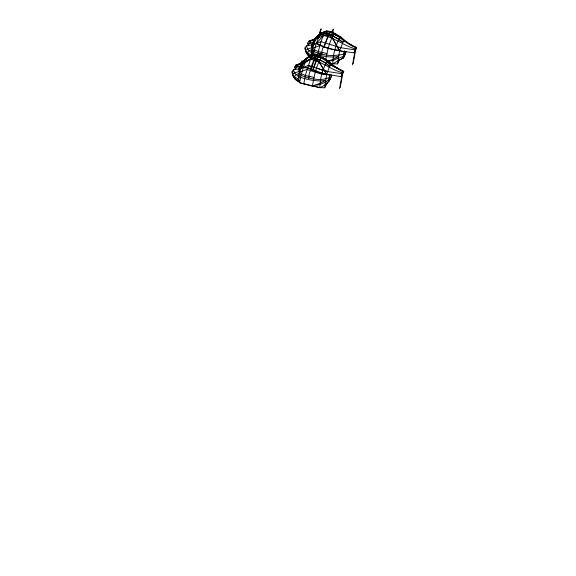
<?xml version="1.0" encoding="UTF-8"?>
<svg xmlns="http://www.w3.org/2000/svg" width="576" height="576" viewBox="0 0 576 576"><rect width="100%" height="100%" fill="white"/><g stroke="black" fill="none" stroke-linecap="round" stroke-linejoin="round"><path stroke-width="0.86" d="M311.89 56.117L305.467 50.81L307.519 48.96L311.839 47.714L313.726 44.597L316.296 43.524C327.802 50.004 341.15 51.041 353.995 52.783L356.674 47.851L356.306 47.405C345.42 43.358 338.94 32.285 326.88 30.902C322.531 32.263 318.002 34.322 315.835 38.57L316.217 38.434L311.609 44.978L306.41 45.893L305.014 47.945C305.23 51.624 307.073 55.44 310.666 56.858L312.602 46.447M307.944 57.463L304.38 60.019L302.35 63.763L302.645 67.694L307.39 67.831L315.454 71.402L321.97 73.519L341.057 76.651L343.728 71.719L343.368 71.273C332.474 67.234 326.016 56.131 313.942 54.77C308.491 55.987 300.478 60.948 303.358 67.399L301.421 73.663L299.556 82.714L319.86 87.66L324.677 87.768L327.24 83.045M302.796 63.274L310.457 59.335L312.61 55.361L313.949 54.763L318.658 56.815M339.97 69.689L343.728 71.719L331.459 64.426L328.082 60.89L322.337 57.276L321.005 57.866C315.943 66.406 314.165 76.291 312.437 85.932L319.86 87.66C325.188 85.385 330.545 81.641 331.452 75.478M335.282 33.408L333.95 33.998C329.292 41.854 327.398 50.89 325.793 59.767M298.778 69.444A9.864 5.753 10.2 0 1 298.822 68.954L293.472 69.761L292.075 71.813L292.522 74.678L294.336 76.586L295.236 79.243L298.483 81.245C295.394 80.424 293.371 77.342 292.644 74.369L292.91 72.857M293.191 71.323L293.472 69.761L294.581 72.828L300.29 78.638M300.55 65.383A2.498 0.576 -70.1 0 1 301.018 62.575A2.498 0.576 -70.1 0 1 302.371 60.768A2.498 0.576 -70.1 0 1 301.802 63.72L296.042 65.016L295.214 69.617L294.653 67.061L296.042 65.016L303.113 62.467M313.2 86.45L299.556 82.714L297.727 80.726L299.599 72.043L302.803 63.18L298.67 68.854L299.34 73.469L301.169 75.456C310.054 78.746 319.846 81.389 329.033 77.666L329.494 76.81M302.71 63.698L302.803 63.18M317.376 56.275C319.169 47.815 321.048 39.082 325.548 31.493L326.88 30.902M324.677 87.768L326.664 74.513L329.134 67.464L330.581 64.793L331.459 64.426L331.668 65.059L328.298 61.567M329.429 79.956L328.68 81.346L329.904 74.542L328.68 81.346L325.238 84.629M346.162 51.293L343.699 57.715L339.055 60.386L337.615 63.893L332.798 63.792C332.806 54.698 335.556 45.504 339.862 37.512L341.021 37.022L341.366 38.045M330.077 79.524L330.278 78.394M331.423 74.772L331.013 77.04L328.68 81.346M337.615 63.893L339.602 50.645L343.505 40.961L344.376 40.594L344.635 41.364L340.697 37.159L334.584 34.373L328.018 34.639L328.824 35.129L329.155 34.517M329.465 63.187L332.798 63.792L343.174 57.938L344.448 50.846M344.57 56.117L344.772 54.986L343.908 55.188M345.91 51.365L345.506 53.633L343.174 57.938L343.922 56.549M339.545 88.783L342.425 72.749L343.368 71.266L343.728 71.719L339.977 69.682M340.214 87.545L343.102 71.51L330.559 64.829L326.923 61.38C322.618 69.379 319.867 78.566 319.86 87.66M352.483 64.915L355.37 48.881L356.306 47.405L353.995 52.783M353.153 63.677L356.04 47.642C344.873 43.754 337.651 33.12 325.548 31.493L320.947 33.3C316.951 39.866 314.935 47.376 313.229 54.77L307.519 48.96L306.41 45.893M298.822 68.954L298.85 68.796A9.864 5.753 10.2 0 1 299.045 68.177L299.11 68.026A9.864 5.753 10.2 0 1 299.362 67.579L300.967 64.836L298.721 69.422A21.276 9.641 -26.5 0 1 299.362 67.579M344.398 51.134L343.174 57.938M320.047 56.657L320.436 53.014A4.73 0.763 -72.8 0 0 318.996 55.57L318.47 57.074M332.986 32.789L333.382 29.146A4.73 0.763 -72.8 0 0 331.934 31.702M315.49 58.63C318.672 60.055 312.775 56.369 311.832 56.801C305.021 57.283 301.169 63.223 298.67 68.854M311.537 57.348L312.991 50.472L311.623 53.892L311.314 56.434L312.48 52.661L311.99 54.446M319.658 35.676L321.113 28.8L319.745 32.22L319.45 34.762L320.602 30.989L320.112 32.767M341.057 76.651L342.425 72.749C331.078 69.732 322.034 61.632 310.457 59.335L305.323 75.456L303.754 83.966L304.805 83.945M311.054 69.451L314.273 60.473L315.9 59.134L315.95 60.977L312.667 70.164M312.977 70.301L316.274 61.07L316.217 59.177L318.852 61.841L326.664 74.513L329.544 75.204M323.849 46.793L328.327 35.021L323.28 35.77M324.187 46.894L328.651 35.122M321.97 73.519L322.978 70.308L327.593 71.546L342.022 73.75L343.368 71.273M326.952 53.546L318.262 51.581L314.359 49.788L312.538 48.175L315.742 39.312L323.395 35.467L328.09 34.848M309.809 76.19L308.419 78.466L309.427 72.994A4.73 0.785 -73.2 0 1 310.867 70.481L311.076 70.711M322.754 52.322L321.358 54.598L322.373 49.126A4.73 0.785 -73.2 0 1 323.806 46.606L324.022 46.843M310.219 69.084L313.74 60.314L315.756 59.076L310.831 58.644L302.378 64.577M295.402 69.422L297.979 64.678M308.34 45.554L310.918 40.802M324.677 32.35L322.128 32.782L317.614 35.856L314.186 40.234L311.609 44.978L312.278 49.594L314.107 51.588C323.554 55.872 333.576 56.362 343.526 54.259L343.987 53.402M297.223 80.87L293.724 77.357L292.522 74.678L294.581 72.828L298.894 71.582L300.787 68.465L300.773 65.794C302.594 60.653 307.246 56.916 312.473 55.728M300.773 65.794C303.552 64.483 303.084 60.235 305.849 59.126L306.288 59.695M317.052 38.686L319.277 34.582M312.617 55.354L308.009 57.161L305.431 61.92L303.358 67.399L300.787 68.465M298.937 74.916L298.692 75.377L300.514 77.364C308.556 79.963 317.023 81.698 325.483 80.438L319.954 83.34L312.437 85.932L319.73 84.578L325.145 82.303L328.622 79.934L329.09 79.078M329.018 34.438L329.911 32.789L331.25 32.206M327.809 61.61L332.899 60.286M332.669 60.71L338.256 58.118M326.117 84.254L326.83 82.937M343.584 55.67L343.116 56.527L338.083 58.435M304.322 60.379L302.803 62.496L303.314 62.244M299.894 66.938C298.505 69.358 301.356 64.57 299.966 66.996M308.153 45.749L307.591 43.193L308.988 41.141L316.051 38.599M304.495 60.055L307.613 57.766L311.933 56.606L315.662 58.486M302.983 62.849L304.099 61.308A5.594 0.569 -53.8 0 0 304.826 60.005L304.927 59.602L304.38 60.019L305.849 59.126L303.343 61.049M302.537 63.425L302.933 62.942M316.526 58.608L317.959 56.952L322.207 57.334L323.748 58.608M304.258 60.25L304.646 59.926M339.451 59.522L338.184 60.754L339.055 60.386M302.846 62.906L303.206 62.568M311.616 40.428L312.646 39.506L315.403 38.959M298.678 64.296L299.707 63.374L302.465 62.827M305.035 59.53L307.656 57.816M319.147 35.114L319.025 35.402M302.357 64.354L310.997 58.342L315.482 58.817M318.161 35.734L316.282 37.174L313.711 41.926L313.726 44.597M308.174 57.305L309.182 56.628L308.261 57.326M296.15 66.139L294.653 67.061L295.625 67.349M318.787 35.258L317.614 35.856M319.608 35.762L324.425 33.566L328.018 34.639M319.709 35.575L324.526 33.386L328.111 34.459M330.912 32.105L329.587 32.695L328.694 34.344L325.613 31.464L322.063 32.81M326.923 61.38L328.082 60.89L325.728 59.868M308.002 57.168L312.61 55.361L321.012 57.859L326.93 61.373L330.581 64.793L331.438 64.462M322.243 32.731L324.799 32.263M319.824 45.59L312.538 48.175M327.593 71.546L308.117 65.52L303.358 67.399C311.573 67.392 318.6 73.087 326.75 74.225L319.421 62.122L316.498 59.119M309.37 43.654L311.573 42.84L309.96 42.617M296.518 67.356L298.685 66.557L297.079 66.334M312.278 49.594L309.002 50.767L307.282 52.718L308.174 55.375L309.499 56.455M299.34 73.469L296.064 74.635L294.336 76.586L298.037 78.991L299.866 80.978M327.046 61.488L332.892 59.472L338.422 56.57C329.962 57.83 321.494 56.095 313.459 53.496L311.63 51.509M309.226 56.743L312.149 55.922M314.186 40.234L308.988 41.141L310.651 41.645M329.314 34.718C335.009 33.437 341.41 36.158 344.419 41.141M326.664 74.513L321.746 74.232L306.878 69.458L299.599 72.043L301.421 73.663L305.323 75.456L314.014 77.414M339.106 50.321C331.358 49.486 323.395 46.814 316.526 43.272M308.174 55.375L309.773 55.692M344.038 51.797L339.602 50.645L332.777 38.455L329.119 35.071M329.328 34.819L332.921 35.892L338.911 39.262L342.785 42.278M329.227 35.006L332.82 36.072L338.818 39.442L342.691 42.466M307.591 43.193L309.29 43.697M316.598 59.062L319.838 60.026L325.879 63.302L329.63 66.55M296.042 65.016L298.433 65.729M308.117 65.52L310.594 66.319M320.501 69.502L322.985 70.294L316.512 68.026M323.323 57.881L318.434 57.089L316.678 58.795L319.968 59.774L326.016 63.05L329.76 66.305M330.581 64.793L343.102 71.503M349.15 43.798L356.674 47.851M336.974 68.047L338.472 68.861M298.109 80.986L298.483 81.252M328.824 35.129L332.453 38.297L339.271 50.623M309.586 56.412L306.67 53.489L305.849 51.25M325.548 31.493L328.363 34.351M330.062 63.569L328.082 60.883L326.93 61.373L328.082 60.883L330.041 63.454M341.338 37.951L344.218 40.889M308.131 54.108L309.658 56.275M316.404 58.536L314.489 54.929M315.943 58.435L313.826 54.821L313.61 55.512M322.344 57.269L322.603 58.032M305.014 47.945L305.582 50.501M292.075 71.813L292.644 74.369M313.668 41.191A2.714 0.382 -54.6 0 1 315.418 38.182A2.714 0.382 -54.6 0 1 316.822 37.13M312.127 44.028A2.707 0.418 -67.6 0 1 313.603 41.371A2.707 0.418 -67.6 0 1 313.222 43.538A2.707 0.418 -67.6 0 1 311.724 46.346M312.71 43.402L312.012 44.575L312.718 43.351M301.644 63.641L302.724 61.949L301.644 63.641M355.37 48.881L354.96 49.882L340.531 47.678L321.055 41.652L316.296 43.524L323.395 35.467C334.973 37.757 344.016 45.857 355.37 48.881M317.448 38.052L317.902 37.706L317.448 38.052M317.729 37.541L318.175 37.195L317.729 37.541M318.017 37.001L318.47 36.655L318.046 36.95M318.312 36.454L318.766 36.115L318.341 36.41M318.607 35.914L319.054 35.575L318.636 35.87M319.19 34.834L319.622 34.488L319.219 34.79M315.439 38.534L314.568 39.622L315.439 38.534M319.946 34.07L317.578 38.434A7.243 1.757 -42.3 0 0 319.946 34.07"/></g></svg>
